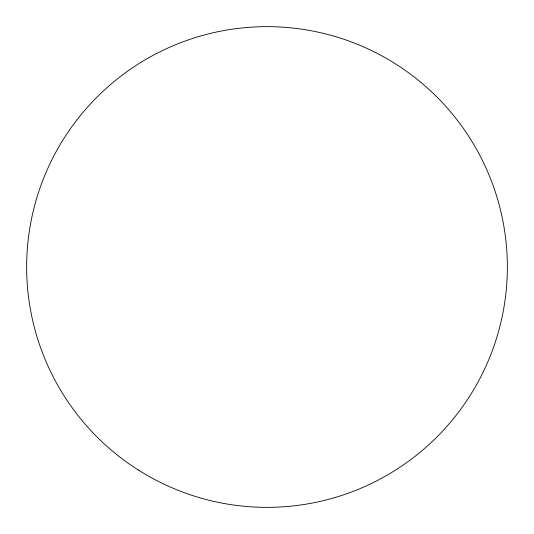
<?xml version="1.0" encoding="UTF-8"?>
<svg xmlns="http://www.w3.org/2000/svg" width="534" height="534" viewBox="0 0 534 534"><rect width="100%" height="100%" fill="white"/><g stroke="black" fill="none" stroke-linecap="round" stroke-linejoin="round"><path stroke-width="0.8" d="M138.206 469.933A240.353 240.353 0 0 0 507.14 277.073A240.353 240.353 0 0 0 155.654 53.994A240.353 240.353 0 0 0 138.206 469.933"/></g></svg>
